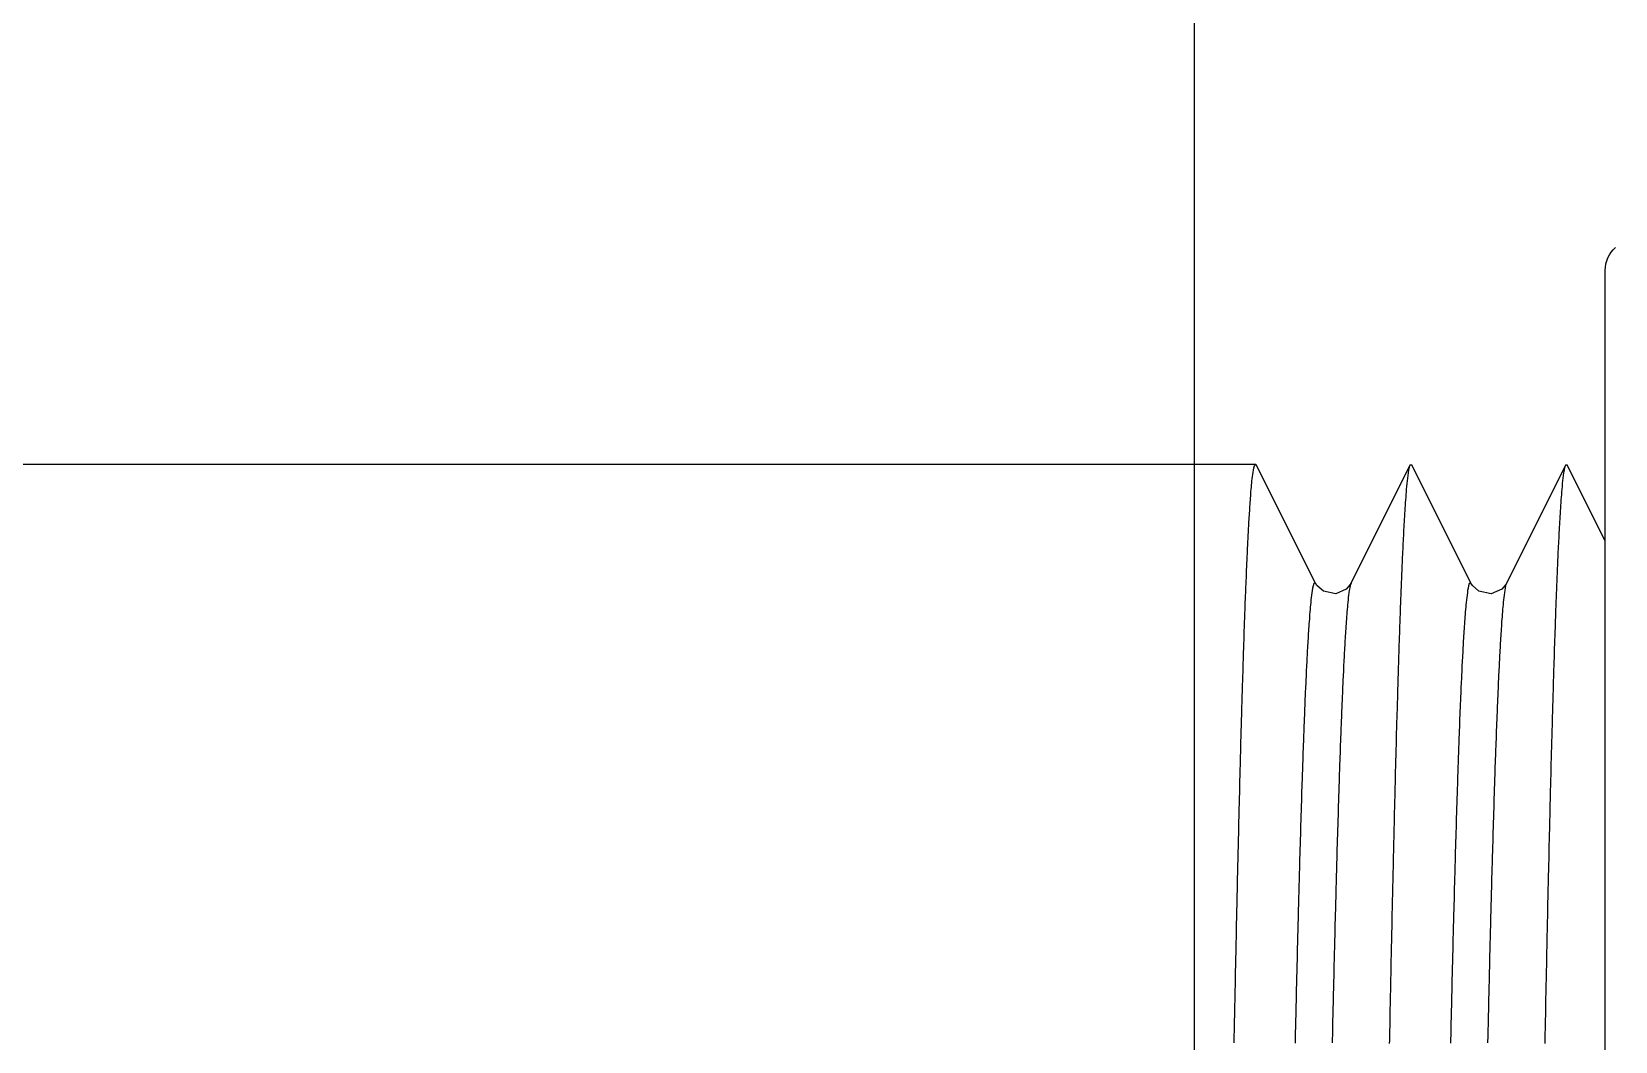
# Model space of a CAD drawing. Header units: millimetres. Extents: x 2213 to 82676, y 1050 to 28650.
# Drawn here: x 29757.07 to 29772.76, y 17303.07 to 17313.07 of the extents above; entities that cross this region are included whole.
import ezdxf

# ---------------------------------------------------------------- set-up
doc = ezdxf.new("R2010")
doc.units = ezdxf.units.MM
doc.header["$LTSCALE"] = 200
doc.linetypes.add('CEN', pattern=[62, 60, -1, 0, -1])
doc.linetypes.add('DASHED', pattern=[0.75, 0.5, -0.25])
for name, color, linetype in [('01-CEN', 1, 'CEN'), ('01HAT', 8, 'Continuous'), ('A-FIX', 5, 'Continuous')]:
    doc.layers.add(name, color=color, linetype=linetype)

# ---------------------------------------------------------------- blocks, each defined once
blk = doc.blocks.new('A$C657279D5')
at = {"linetype": 'Continuous'}
for p, q in [((-79.070842, 786.655766), (-79.070842, 823.344234)), ((-79.070842, 820.662534), (-78.693198, 821.41747)), ((-78.678575, 821.41747), (-78.693198, 821.41747)), ((-78.678575, 821.41747), (-78.091737, 820.244356)), ((-77.740213, 820.244356), (-77.153375, 821.41747)), ((-77.138752, 821.41747), (-77.153375, 821.41747)), ((-77.138752, 821.41747), (-76.551914, 820.244356)), ((-76.20039, 820.244356), (-75.613552, 821.41747)), ((-75.606261, 821.424779), (-75.613552, 821.41747)), ((-16.424779, 821.424779), (-75.609896, 821.424779))]:
    blk.add_line(p, q, dxfattribs=at)
at = {"linetype": 'DASHED'}
for points in [[(-78.474307, 815.687292), (-78.475307, 815.714292), (-78.475307, 815.741292), (-78.476307, 815.768292), (-78.476307, 815.795292), (-78.477307, 815.822292), (-78.477307, 815.849292), (-78.478307, 815.876292), (-78.479307, 815.903292), (-78.479307, 815.930292), (-78.480307, 815.957292), (-78.480307, 815.984292), (-78.481307, 816.011292), (-78.481307, 816.038292), (-78.482307, 816.065292), (-78.482307, 816.092292), (-78.483307, 816.120292), (-78.483307, 816.147292), (-78.484307, 816.174292), (-78.485307, 816.201292), (-78.485307, 816.228292), (-78.486307, 816.255292), (-78.486307, 816.282292), (-78.487307, 816.309292), (-78.487307, 816.336292), (-78.488307, 816.363292), (-78.488307, 816.390292), (-78.489307, 816.417292), (-78.490307, 816.444292), (-78.490307, 816.471292), (-78.491307, 816.498292), (-78.491307, 816.525292), (-78.492307, 816.552292), (-78.492307, 816.579292), (-78.493307, 816.607292), (-78.494307, 816.634292), (-78.494307, 816.661292), (-78.495307, 816.688292), (-78.495307, 816.715292), (-78.496307, 816.742292), (-78.496307, 816.769292), (-78.497307, 816.796292), (-78.498307, 816.823292), (-78.498307, 816.850292), (-78.499307, 816.877292), (-78.499307, 816.904292), (-78.500307, 816.931292), (-78.500307, 816.958292), (-78.501307, 816.985292), (-78.502307, 817.012292), (-78.502307, 817.039292), (-78.503307, 817.066292), (-78.503307, 817.093292), (-78.504307, 817.121292), (-78.505307, 817.148292), (-78.505307, 817.175292), (-78.506307, 817.202292), (-78.506307, 817.229292), (-78.507307, 817.256292), (-78.508307, 817.283292), (-78.508307, 817.310292), (-78.509307, 817.337292), (-78.509307, 817.364292), (-78.510307, 817.391292), (-78.511307, 817.418292), (-78.511307, 817.445292), (-78.512307, 817.472292), (-78.513307, 817.499292), (-78.513307, 817.526292), (-78.514307, 817.553292), (-78.514307, 817.580292), (-78.515307, 817.607292), (-78.516307, 817.634292), (-78.516307, 817.662292), (-78.517307, 817.689292), (-78.518307, 817.716292), (-78.518307, 817.743292), (-78.519307, 817.770292), (-78.520307, 817.797292), (-78.520307, 817.824292), (-78.521307, 817.851292), (-78.521307, 817.878292), (-78.522307, 817.905292), (-78.523307, 817.932292), (-78.523307, 817.959292), (-78.524307, 817.986292), (-78.525307, 818.013292), (-78.525307, 818.040292), (-78.526307, 818.067292), (-78.527307, 818.094292), (-78.527307, 818.121292), (-78.528307, 818.148292), (-78.529307, 818.176292), (-78.529307, 818.203292), (-78.530307, 818.230292), (-78.531307, 818.257292), (-78.531307, 818.284292), (-78.532307, 818.311292), (-78.533307, 818.338292), (-78.534307, 818.365292), (-78.534307, 818.392292), (-78.535307, 818.419292), (-78.536307, 818.446292), (-78.536307, 818.473292), (-78.537307, 818.500292), (-78.538307, 818.527292), (-78.538307, 818.554292), (-78.539307, 818.581292), (-78.540307, 818.608292), (-78.541307, 818.635292), (-78.541307, 818.662292), (-78.542307, 818.689292), (-78.543307, 818.717292), (-78.544307, 818.744292), (-78.544307, 818.771292), (-78.545307, 818.798292), (-78.546307, 818.825292), (-78.547307, 818.852292), (-78.547307, 818.879292), (-78.548307, 818.906292), (-78.549307, 818.933292), (-78.550307, 818.960292), (-78.550307, 818.987292), (-78.551307, 819.014292), (-78.552307, 819.041292), (-78.553307, 819.068292), (-78.553307, 819.095292), (-78.554307, 819.122292), (-78.555307, 819.149292), (-78.556307, 819.176292), (-78.557307, 819.203292), (-78.557307, 819.230292), (-78.558307, 819.257292), (-78.559307, 819.285292), (-78.560307, 819.312292), (-78.561307, 819.339292), (-78.562307, 819.366292), (-78.562307, 819.393292), (-78.563307, 819.420292), (-78.564307, 819.447292), (-78.565307, 819.474292), (-78.566307, 819.501292), (-78.567307, 819.528292), (-78.568307, 819.555292), (-78.568307, 819.582292), (-78.569307, 819.609292), (-78.570307, 819.636292), (-78.571307, 819.663292), (-78.572307, 819.690292), (-78.573307, 819.717292), (-78.574307, 819.744292), (-78.575307, 819.771292), (-78.576307, 819.798292), (-78.577307, 819.825292), (-78.577307, 819.852292), (-78.578307, 819.880292), (-78.579307, 819.907292), (-78.580307, 819.934292), (-78.581307, 819.961292), (-78.582307, 819.988292), (-78.583307, 820.015292), (-78.584307, 820.042292), (-78.585307, 820.069292), (-78.586307, 820.096292), (-78.587307, 820.123292), (-78.588307, 820.150292), (-78.589307, 820.177292), (-78.590307, 820.204292), (-78.592307, 820.231292), (-78.593307, 820.258292), (-78.594307, 820.285292), (-78.595307, 820.312292), (-78.596307, 820.339292), (-78.597307, 820.366292), (-78.598307, 820.393292), (-78.599307, 820.420292), (-78.601307, 820.447292), (-78.602307, 820.474292), (-78.603307, 820.501292), (-78.604307, 820.528292), (-78.605307, 820.555292), (-78.607307, 820.582292), (-78.608307, 820.610292), (-78.609307, 820.637292), (-78.611307, 820.664292), (-78.612307, 820.691292), (-78.613307, 820.718292), (-78.615307, 820.745292), (-78.616307, 820.772292), (-78.618307, 820.799292), (-78.619307, 820.826292), (-78.621307, 820.853292), (-78.622307, 820.880292), (-78.624307, 820.907292), (-78.626307, 820.934292), (-78.627307, 820.961292), (-78.629307, 820.988292), (-78.631307, 821.015292), (-78.633307, 821.042292), (-78.635307, 821.069292), (-78.636307, 821.096292), (-78.639307, 821.123292), (-78.641307, 821.150292), (-78.643307, 821.177292), (-78.645307, 821.204292), (-78.648307, 821.231292), (-78.651307, 821.258292), (-78.654307, 821.284292), (-78.657307, 821.311292), (-78.661307, 821.338292), (-78.665307, 821.365292), (-78.670307, 821.392292), (-78.678307, 821.417292)], [(-76.934307, 815.687292), (-76.935307, 815.714292), (-76.935307, 815.741292), (-76.936307, 815.768292), (-76.937307, 815.795292), (-76.937307, 815.822292), (-76.938307, 815.849292), (-76.938307, 815.876292), (-76.939307, 815.903292), (-76.939307, 815.930292), (-76.940307, 815.957292), (-76.940307, 815.984292), (-76.941307, 816.011292), (-76.941307, 816.038292), (-76.942307, 816.065292), (-76.943307, 816.092292), (-76.943307, 816.120292), (-76.944307, 816.147292), (-76.944307, 816.174292), (-76.945307, 816.201292), (-76.945307, 816.228292), (-76.946307, 816.255292), (-76.946307, 816.282292), (-76.947307, 816.309292), (-76.947307, 816.336292), (-76.948307, 816.363292), (-76.949307, 816.390292), (-76.949307, 816.417292), (-76.950307, 816.444292), (-76.950307, 816.471292), (-76.951307, 816.498292), (-76.951307, 816.525292), (-76.952307, 816.552292), (-76.953307, 816.579292), (-76.953307, 816.606292), (-76.954307, 816.634292), (-76.954307, 816.661292), (-76.955307, 816.688292), (-76.955307, 816.715292), (-76.956307, 816.742292), (-76.957307, 816.769292), (-76.957307, 816.796292), (-76.958307, 816.823292), (-76.958307, 816.850292), (-76.959307, 816.877292), (-76.959307, 816.904292), (-76.960307, 816.931292), (-76.961307, 816.958292), (-76.961307, 816.985292), (-76.962307, 817.012292), (-76.962307, 817.039292), (-76.963307, 817.066292), (-76.964307, 817.093292), (-76.964307, 817.121292), (-76.965307, 817.148292), (-76.965307, 817.175292), (-76.966307, 817.202292), (-76.967307, 817.229292), (-76.967307, 817.256292), (-76.968307, 817.283292), (-76.968307, 817.310292), (-76.969307, 817.337292), (-76.970307, 817.364292), (-76.970307, 817.391292), (-76.971307, 817.418292), (-76.972307, 817.445292), (-76.972307, 817.472292), (-76.973307, 817.499292), (-76.973307, 817.526292), (-76.974307, 817.553292), (-76.975307, 817.580292), (-76.975307, 817.607292), (-76.976307, 817.634292), (-76.977307, 817.662292), (-76.977307, 817.689292), (-76.978307, 817.716292), (-76.978307, 817.743292), (-76.979307, 817.770292), (-76.980307, 817.797292), (-76.980307, 817.824292), (-76.981307, 817.851292), (-76.982307, 817.878292), (-76.982307, 817.905292), (-76.983307, 817.932292), (-76.984307, 817.959292), (-76.984307, 817.986292), (-76.985307, 818.013292), (-76.986307, 818.040292), (-76.986307, 818.067292), (-76.987307, 818.094292), (-76.988307, 818.121292), (-76.988307, 818.148292), (-76.989307, 818.176292), (-76.990307, 818.203292), (-76.990307, 818.230292), (-76.991307, 818.257292), (-76.992307, 818.284292), (-76.992307, 818.311292), (-76.993307, 818.338292), (-76.994307, 818.365292), (-76.994307, 818.392292), (-76.995307, 818.419292), (-76.996307, 818.446292), (-76.997307, 818.473292), (-76.997307, 818.500292), (-76.998307, 818.527292), (-76.999307, 818.554292), (-76.999307, 818.581292), (-77.000307, 818.608292), (-77.001307, 818.635292), (-77.002307, 818.662292), (-77.002307, 818.689292), (-77.003307, 818.717292), (-77.004307, 818.744292), (-77.004307, 818.771292), (-77.005307, 818.798292), (-77.006307, 818.825292), (-77.007307, 818.852292), (-77.007307, 818.879292), (-77.008307, 818.906292), (-77.009307, 818.933292), (-77.010307, 818.960292), (-77.011307, 818.987292), (-77.011307, 819.014292), (-77.012307, 819.041292), (-77.013307, 819.068292), (-77.014307, 819.095292), (-77.014307, 819.122292), (-77.015307, 819.149292), (-77.016307, 819.176292), (-77.017307, 819.203292), (-77.018307, 819.230292), (-77.018307, 819.257292), (-77.019307, 819.285292), (-77.020307, 819.312292), (-77.021307, 819.339292), (-77.022307, 819.366292), (-77.023307, 819.393292), (-77.023307, 819.420292), (-77.024307, 819.447292), (-77.025307, 819.474292), (-77.026307, 819.501292), (-77.027307, 819.528292), (-77.028307, 819.555292), (-77.029307, 819.582292), (-77.029307, 819.609292), (-77.030307, 819.636292), (-77.031307, 819.663292), (-77.032307, 819.690292), (-77.033307, 819.717292), (-77.034307, 819.744292), (-77.035307, 819.771292), (-77.036307, 819.798292), (-77.037307, 819.825292), (-77.038307, 819.852292), (-77.039307, 819.880292), (-77.040307, 819.907292), (-77.041307, 819.934292), (-77.042307, 819.961292), (-77.042307, 819.988292), (-77.043307, 820.015292), (-77.044307, 820.042292), (-77.045307, 820.069292), (-77.046307, 820.096292), (-77.048307, 820.123292), (-77.049307, 820.150292), (-77.050307, 820.177292), (-77.051307, 820.204292), (-77.052307, 820.231292), (-77.053307, 820.258292), (-77.054307, 820.285292), (-77.055307, 820.312292), (-77.056307, 820.339292), (-77.057307, 820.366292), (-77.058307, 820.393292), (-77.060307, 820.420292), (-77.061307, 820.447292), (-77.062307, 820.474292), (-77.063307, 820.501292), (-77.064307, 820.528292), (-77.066307, 820.555292), (-77.067307, 820.582292), (-77.068307, 820.610292), (-77.070307, 820.637292), (-77.071307, 820.664292), (-77.072307, 820.691292), (-77.074307, 820.718292), (-77.075307, 820.745292), (-77.076307, 820.772292), (-77.078307, 820.799292), (-77.079307, 820.826292), (-77.081307, 820.853292), (-77.082307, 820.880292), (-77.084307, 820.907292), (-77.086307, 820.934292), (-77.087307, 820.961292), (-77.089307, 820.988292), (-77.091307, 821.015292), (-77.093307, 821.042292), (-77.095307, 821.069292), (-77.097307, 821.096292), (-77.099307, 821.123292), (-77.101307, 821.150292), (-77.103307, 821.177292), (-77.105307, 821.204292), (-77.108307, 821.231292), (-77.111307, 821.258292), (-77.114307, 821.284292), (-77.117307, 821.311292), (-77.121307, 821.338292), (-77.125307, 821.365292), (-77.130307, 821.392292), (-77.138307, 821.417292)], [(-78.091307, 820.244292), (-78.083307, 820.222292), (-78.079307, 820.198292), (-78.075307, 820.174292), (-78.071307, 820.151292), (-78.068307, 820.127292), (-78.065307, 820.104292), (-78.062307, 820.080292), (-78.060307, 820.056292), (-78.058307, 820.032292), (-78.055307, 820.009292), (-78.053307, 819.985292), (-78.051307, 819.961292), (-78.049307, 819.937292), (-78.048307, 819.913292), (-78.046307, 819.890292), (-78.044307, 819.866292), (-78.042307, 819.842292), (-78.041307, 819.818292), (-78.039307, 819.794292), (-78.038307, 819.771292), (-78.036307, 819.747292), (-78.035307, 819.723292), (-78.033307, 819.699292), (-78.032307, 819.675292), (-78.030307, 819.651292), (-78.029307, 819.628292), (-78.028307, 819.604292), (-78.026307, 819.580292), (-78.025307, 819.556292), (-78.024307, 819.532292), (-78.022307, 819.508292), (-78.021307, 819.485292), (-78.020307, 819.461292), (-78.019307, 819.437292), (-78.018307, 819.413292), (-78.016307, 819.389292), (-78.015307, 819.365292), (-78.014307, 819.342292), (-78.013307, 819.318292), (-78.012307, 819.294292), (-78.011307, 819.270292), (-78.010307, 819.246292), (-78.009307, 819.222292), (-78.008307, 819.199292), (-78.007307, 819.175292), (-78.006307, 819.151292), (-78.005307, 819.127292), (-78.004307, 819.103292), (-78.003307, 819.079292), (-78.002307, 819.055292), (-78.001307, 819.032292), (-78.000307, 819.008292), (-77.999307, 818.984292), (-77.998307, 818.960292), (-77.997307, 818.936292), (-77.996307, 818.912292), (-77.995307, 818.889292), (-77.994307, 818.865292), (-77.993307, 818.841292), (-77.992307, 818.817292), (-77.991307, 818.793292), (-77.990307, 818.769292), (-77.989307, 818.745292), (-77.989307, 818.722292), (-77.988307, 818.698292), (-77.987307, 818.674292), (-77.986307, 818.650292), (-77.985307, 818.626292), (-77.984307, 818.602292), (-77.983307, 818.578292), (-77.983307, 818.555292), (-77.982307, 818.531292), (-77.981307, 818.507292), (-77.980307, 818.483292), (-77.979307, 818.459292), (-77.978307, 818.435292), (-77.978307, 818.411292), (-77.977307, 818.388292), (-77.976307, 818.364292), (-77.975307, 818.340292), (-77.974307, 818.316292), (-77.974307, 818.292292), (-77.973307, 818.268292), (-77.972307, 818.244292), (-77.971307, 818.221292), (-77.971307, 818.197292), (-77.970307, 818.173292), (-77.969307, 818.149292), (-77.968307, 818.125292), (-77.968307, 818.101292), (-77.967307, 818.077292), (-77.966307, 818.054292), (-77.965307, 818.030292), (-77.965307, 818.006292), (-77.964307, 817.982292), (-77.963307, 817.958292), (-77.962307, 817.934292), (-77.962307, 817.910292), (-77.961307, 817.887292), (-77.960307, 817.863292), (-77.960307, 817.839292), (-77.959307, 817.815292), (-77.958307, 817.791292), (-77.957307, 817.767292), (-77.957307, 817.743292), (-77.956307, 817.720292), (-77.955307, 817.696292), (-77.955307, 817.672292), (-77.954307, 817.648292), (-77.953307, 817.624292), (-77.953307, 817.600292), (-77.952307, 817.576292), (-77.951307, 817.553292), (-77.951307, 817.529292), (-77.950307, 817.505292), (-77.949307, 817.481292), (-77.949307, 817.457292), (-77.948307, 817.433292), (-77.947307, 817.409292), (-77.947307, 817.386292), (-77.946307, 817.362292), (-77.945307, 817.338292), (-77.945307, 817.314292), (-77.944307, 817.290292), (-77.943307, 817.266292), (-77.943307, 817.242292), (-77.942307, 817.219292), (-77.941307, 817.195292), (-77.941307, 817.171292), (-77.940307, 817.147292), (-77.940307, 817.123292), (-77.939307, 817.099292), (-77.938307, 817.075292), (-77.938307, 817.052292), (-77.937307, 817.028292), (-77.936307, 817.004292), (-77.936307, 816.980292), (-77.935307, 816.956292), (-77.935307, 816.932292), (-77.934307, 816.908292), (-77.933307, 816.885292), (-77.933307, 816.861292), (-77.932307, 816.837292), (-77.931307, 816.813292), (-77.931307, 816.789292), (-77.930307, 816.765292), (-77.930307, 816.741292), (-77.929307, 816.718292), (-77.928307, 816.694292), (-77.928307, 816.670292), (-77.927307, 816.646292), (-77.927307, 816.622292), (-77.926307, 816.598292), (-77.925307, 816.574292), (-77.925307, 816.551292), (-77.924307, 816.527292), (-77.924307, 816.503292), (-77.923307, 816.479292), (-77.923307, 816.455292), (-77.922307, 816.431292), (-77.921307, 816.407292), (-77.921307, 816.383292), (-77.920307, 816.360292), (-77.920307, 816.336292), (-77.919307, 816.312292), (-77.919307, 816.288292), (-77.918307, 816.264292), (-77.917307, 816.240292), (-77.917307, 816.216292), (-77.916307, 816.193292), (-77.916307, 816.169292), (-77.915307, 816.145292), (-77.915307, 816.121292), (-77.914307, 816.097292), (-77.913307, 816.073292), (-77.913307, 816.049292), (-77.912307, 816.026292), (-77.912307, 816.002292), (-77.911307, 815.978292), (-77.911307, 815.954292), (-77.910307, 815.930292), (-77.910307, 815.906292), (-77.909307, 815.882292), (-77.909307, 815.859292), (-77.908307, 815.835292), (-77.907307, 815.811292), (-77.907307, 815.787292), (-77.906307, 815.763292), (-77.906307, 815.739292), (-77.905307, 815.715292), (-77.905307, 815.692292)], [(-77.740307, 820.244292), (-77.723307, 820.243292), (-77.716307, 820.220292), (-77.711307, 820.197292), (-77.707307, 820.173292), (-77.704307, 820.150292), (-77.701307, 820.126292), (-77.698307, 820.102292), (-77.695307, 820.079292), (-77.693307, 820.055292), (-77.690307, 820.031292), (-77.688307, 820.007292), (-77.686307, 819.984292), (-77.684307, 819.960292), (-77.682307, 819.936292), (-77.680307, 819.912292), (-77.678307, 819.888292), (-77.677307, 819.865292), (-77.675307, 819.841292), (-77.673307, 819.817292), (-77.672307, 819.793292), (-77.670307, 819.769292), (-77.669307, 819.746292), (-77.667307, 819.722292), (-77.666307, 819.698292), (-77.664307, 819.674292), (-77.663307, 819.650292), (-77.662307, 819.626292), (-77.660307, 819.603292), (-77.659307, 819.579292), (-77.658307, 819.555292), (-77.656307, 819.531292), (-77.655307, 819.507292), (-77.654307, 819.483292), (-77.653307, 819.460292), (-77.651307, 819.436292), (-77.650307, 819.412292), (-77.649307, 819.388292), (-77.648307, 819.364292), (-77.647307, 819.340292), (-77.646307, 819.317292), (-77.645307, 819.293292), (-77.644307, 819.269292), (-77.642307, 819.245292), (-77.641307, 819.221292), (-77.640307, 819.197292), (-77.639307, 819.173292), (-77.638307, 819.150292), (-77.637307, 819.126292), (-77.636307, 819.102292), (-77.635307, 819.078292), (-77.634307, 819.054292), (-77.633307, 819.030292), (-77.632307, 819.007292), (-77.631307, 818.983292), (-77.630307, 818.959292), (-77.629307, 818.935292), (-77.628307, 818.911292), (-77.628307, 818.887292), (-77.627307, 818.863292), (-77.626307, 818.840292), (-77.625307, 818.816292), (-77.624307, 818.792292), (-77.623307, 818.768292), (-77.622307, 818.744292), (-77.621307, 818.720292), (-77.620307, 818.697292), (-77.620307, 818.673292), (-77.619307, 818.649292), (-77.618307, 818.625292), (-77.617307, 818.601292), (-77.616307, 818.577292), (-77.615307, 818.553292), (-77.614307, 818.530292), (-77.614307, 818.506292), (-77.613307, 818.482292), (-77.612307, 818.458292), (-77.611307, 818.434292), (-77.610307, 818.410292), (-77.610307, 818.386292), (-77.609307, 818.363292), (-77.608307, 818.339292), (-77.607307, 818.315292), (-77.606307, 818.291292), (-77.606307, 818.267292), (-77.605307, 818.243292), (-77.604307, 818.219292), (-77.603307, 818.196292), (-77.603307, 818.172292), (-77.602307, 818.148292), (-77.601307, 818.124292), (-77.600307, 818.100292), (-77.600307, 818.076292), (-77.599307, 818.052292), (-77.598307, 818.029292), (-77.597307, 818.005292), (-77.597307, 817.981292), (-77.596307, 817.957292), (-77.595307, 817.933292), (-77.594307, 817.909292), (-77.594307, 817.885292), (-77.593307, 817.862292), (-77.592307, 817.838292), (-77.592307, 817.814292), (-77.591307, 817.790292), (-77.590307, 817.766292), (-77.589307, 817.742292), (-77.589307, 817.718292), (-77.588307, 817.695292), (-77.587307, 817.671292), (-77.587307, 817.647292), (-77.586307, 817.623292), (-77.585307, 817.599292), (-77.585307, 817.575292), (-77.584307, 817.551292), (-77.583307, 817.528292), (-77.583307, 817.504292), (-77.582307, 817.480292), (-77.581307, 817.456292), (-77.581307, 817.432292), (-77.580307, 817.408292), (-77.579307, 817.384292), (-77.579307, 817.361292), (-77.578307, 817.337292), (-77.577307, 817.313292), (-77.577307, 817.289292), (-77.576307, 817.265292), (-77.575307, 817.241292), (-77.575307, 817.217292), (-77.574307, 817.194292), (-77.573307, 817.170292), (-77.573307, 817.146292), (-77.572307, 817.122292), (-77.572307, 817.098292), (-77.571307, 817.074292), (-77.570307, 817.050292), (-77.570307, 817.027292), (-77.569307, 817.003292), (-77.568307, 816.979292), (-77.568307, 816.955292), (-77.567307, 816.931292), (-77.567307, 816.907292), (-77.566307, 816.883292), (-77.565307, 816.860292), (-77.565307, 816.836292), (-77.564307, 816.812292), (-77.564307, 816.788292), (-77.563307, 816.764292), (-77.562307, 816.740292), (-77.562307, 816.716292), (-77.561307, 816.692292), (-77.561307, 816.669292), (-77.560307, 816.645292), (-77.559307, 816.621292), (-77.559307, 816.597292), (-77.558307, 816.573292), (-77.558307, 816.549292), (-77.557307, 816.525292), (-77.556307, 816.502292), (-77.556307, 816.478292), (-77.555307, 816.454292), (-77.555307, 816.430292), (-77.554307, 816.406292), (-77.554307, 816.382292), (-77.553307, 816.358292), (-77.552307, 816.335292), (-77.552307, 816.311292), (-77.551307, 816.287292), (-77.551307, 816.263292), (-77.550307, 816.239292), (-77.550307, 816.215292), (-77.549307, 816.191292), (-77.548307, 816.168292), (-77.548307, 816.144292), (-77.547307, 816.120292), (-77.547307, 816.096292), (-77.546307, 816.072292), (-77.546307, 816.048292), (-77.545307, 816.024292), (-77.545307, 816.001292), (-77.544307, 815.977292), (-77.543307, 815.953292), (-77.543307, 815.929292), (-77.542307, 815.905292), (-77.542307, 815.881292), (-77.541307, 815.857292), (-77.541307, 815.833292), (-77.540307, 815.810292), (-77.540307, 815.786292), (-77.539307, 815.762292), (-77.538307, 815.738292), (-77.538307, 815.714292), (-77.537307, 815.690292)], [(-76.552307, 820.244292), (-76.544307, 820.222292), (-76.539307, 820.198292), (-76.535307, 820.174292), (-76.531307, 820.151292), (-76.528307, 820.127292), (-76.525307, 820.104292), (-76.523307, 820.080292), (-76.520307, 820.056292), (-76.518307, 820.032292), (-76.516307, 820.009292), (-76.514307, 819.985292), (-76.512307, 819.961292), (-76.510307, 819.937292), (-76.508307, 819.913292), (-76.506307, 819.890292), (-76.504307, 819.866292), (-76.503307, 819.842292), (-76.501307, 819.818292), (-76.499307, 819.794292), (-76.498307, 819.771292), (-76.496307, 819.747292), (-76.495307, 819.723292), (-76.493307, 819.699292), (-76.492307, 819.675292), (-76.490307, 819.651292), (-76.489307, 819.628292), (-76.488307, 819.604292), (-76.486307, 819.580292), (-76.485307, 819.556292), (-76.484307, 819.532292), (-76.483307, 819.508292), (-76.481307, 819.485292), (-76.480307, 819.461292), (-76.479307, 819.437292), (-76.478307, 819.413292), (-76.477307, 819.389292), (-76.476307, 819.365292), (-76.474307, 819.342292), (-76.473307, 819.318292), (-76.472307, 819.294292), (-76.471307, 819.270292), (-76.470307, 819.246292), (-76.469307, 819.222292), (-76.468307, 819.199292), (-76.467307, 819.175292), (-76.466307, 819.151292), (-76.465307, 819.127292), (-76.464307, 819.103292), (-76.463307, 819.079292), (-76.462307, 819.055292), (-76.461307, 819.032292), (-76.460307, 819.008292), (-76.459307, 818.984292), (-76.458307, 818.960292), (-76.457307, 818.936292), (-76.456307, 818.912292), (-76.455307, 818.888292), (-76.454307, 818.865292), (-76.453307, 818.841292), (-76.452307, 818.817292), (-76.451307, 818.793292), (-76.451307, 818.769292), (-76.450307, 818.745292), (-76.449307, 818.722292), (-76.448307, 818.698292), (-76.447307, 818.674292), (-76.446307, 818.650292), (-76.445307, 818.626292), (-76.444307, 818.602292), (-76.444307, 818.578292), (-76.443307, 818.555292), (-76.442307, 818.531292), (-76.441307, 818.507292), (-76.440307, 818.483292), (-76.439307, 818.459292), (-76.439307, 818.435292), (-76.438307, 818.411292), (-76.437307, 818.388292), (-76.436307, 818.364292), (-76.435307, 818.340292), (-76.435307, 818.316292), (-76.434307, 818.292292), (-76.433307, 818.268292), (-76.432307, 818.244292), (-76.432307, 818.221292), (-76.431307, 818.197292), (-76.430307, 818.173292), (-76.429307, 818.149292), (-76.429307, 818.125292), (-76.428307, 818.101292), (-76.427307, 818.077292), (-76.426307, 818.054292), (-76.426307, 818.030292), (-76.425307, 818.006292), (-76.424307, 817.982292), (-76.423307, 817.958292), (-76.423307, 817.934292), (-76.422307, 817.910292), (-76.421307, 817.887292), (-76.420307, 817.863292), (-76.420307, 817.839292), (-76.419307, 817.815292), (-76.418307, 817.791292), (-76.418307, 817.767292), (-76.417307, 817.743292), (-76.416307, 817.720292), (-76.416307, 817.696292), (-76.415307, 817.672292), (-76.414307, 817.648292), (-76.413307, 817.624292), (-76.413307, 817.600292), (-76.412307, 817.576292), (-76.411307, 817.553292), (-76.411307, 817.529292), (-76.410307, 817.505292), (-76.409307, 817.481292), (-76.409307, 817.457292), (-76.408307, 817.433292), (-76.407307, 817.409292), (-76.407307, 817.386292), (-76.406307, 817.362292), (-76.405307, 817.338292), (-76.405307, 817.314292), (-76.404307, 817.290292), (-76.404307, 817.266292), (-76.403307, 817.242292), (-76.402307, 817.219292), (-76.402307, 817.195292), (-76.401307, 817.171292), (-76.400307, 817.147292), (-76.400307, 817.123292), (-76.399307, 817.099292), (-76.398307, 817.075292), (-76.398307, 817.052292), (-76.397307, 817.028292), (-76.397307, 817.004292), (-76.396307, 816.980292), (-76.395307, 816.956292), (-76.395307, 816.932292), (-76.394307, 816.908292), (-76.393307, 816.885292), (-76.393307, 816.861292), (-76.392307, 816.837292), (-76.392307, 816.813292), (-76.391307, 816.789292), (-76.390307, 816.765292), (-76.390307, 816.741292), (-76.389307, 816.718292), (-76.389307, 816.694292), (-76.388307, 816.670292), (-76.387307, 816.646292), (-76.387307, 816.622292), (-76.386307, 816.598292), (-76.386307, 816.574292), (-76.385307, 816.551292), (-76.385307, 816.527292), (-76.384307, 816.503292), (-76.383307, 816.479292), (-76.383307, 816.455292), (-76.382307, 816.431292), (-76.382307, 816.407292), (-76.381307, 816.383292), (-76.380307, 816.360292), (-76.380307, 816.336292), (-76.379307, 816.312292), (-76.379307, 816.288292), (-76.378307, 816.264292), (-76.378307, 816.240292), (-76.377307, 816.216292), (-76.376307, 816.193292), (-76.376307, 816.169292), (-76.375307, 816.145292), (-76.375307, 816.121292), (-76.374307, 816.097292), (-76.374307, 816.073292), (-76.373307, 816.049292), (-76.373307, 816.026292), (-76.372307, 816.002292), (-76.371307, 815.978292), (-76.371307, 815.954292), (-76.370307, 815.930292), (-76.370307, 815.906292), (-76.369307, 815.882292), (-76.369307, 815.859292), (-76.368307, 815.835292), (-76.368307, 815.811292), (-76.367307, 815.787292), (-76.367307, 815.763292), (-76.366307, 815.739292), (-76.365307, 815.715292), (-76.365307, 815.691292)], [(-76.200307, 820.244292), (-76.183307, 820.243292), (-76.176307, 820.220292), (-76.171307, 820.197292), (-76.167307, 820.173292), (-76.164307, 820.150292), (-76.161307, 820.126292), (-76.158307, 820.102292), (-76.155307, 820.079292), (-76.153307, 820.055292), (-76.150307, 820.031292), (-76.148307, 820.007292), (-76.146307, 819.984292), (-76.144307, 819.960292), (-76.142307, 819.936292), (-76.140307, 819.912292), (-76.139307, 819.888292), (-76.137307, 819.865292), (-76.135307, 819.841292), (-76.134307, 819.817292), (-76.132307, 819.793292), (-76.130307, 819.769292), (-76.129307, 819.746292), (-76.127307, 819.722292), (-76.126307, 819.698292), (-76.125307, 819.674292), (-76.123307, 819.650292), (-76.122307, 819.626292), (-76.120307, 819.603292), (-76.119307, 819.579292), (-76.118307, 819.555292), (-76.117307, 819.531292), (-76.115307, 819.507292), (-76.114307, 819.483292), (-76.113307, 819.460292), (-76.112307, 819.436292), (-76.110307, 819.412292), (-76.109307, 819.388292), (-76.108307, 819.364292), (-76.107307, 819.340292), (-76.106307, 819.317292), (-76.105307, 819.293292), (-76.104307, 819.269292), (-76.103307, 819.245292), (-76.102307, 819.221292), (-76.101307, 819.197292), (-76.099307, 819.173292), (-76.098307, 819.150292), (-76.097307, 819.126292), (-76.096307, 819.102292), (-76.095307, 819.078292), (-76.094307, 819.054292), (-76.093307, 819.030292), (-76.092307, 819.007292), (-76.092307, 818.983292), (-76.091307, 818.959292), (-76.090307, 818.935292), (-76.089307, 818.911292), (-76.088307, 818.887292), (-76.087307, 818.863292), (-76.086307, 818.840292), (-76.085307, 818.816292), (-76.084307, 818.792292), (-76.083307, 818.768292), (-76.082307, 818.744292), (-76.081307, 818.720292), (-76.081307, 818.696292), (-76.080307, 818.673292), (-76.079307, 818.649292), (-76.078307, 818.625292), (-76.077307, 818.601292), (-76.076307, 818.577292), (-76.075307, 818.553292), (-76.075307, 818.530292), (-76.074307, 818.506292), (-76.073307, 818.482292), (-76.072307, 818.458292), (-76.071307, 818.434292), (-76.071307, 818.410292), (-76.070307, 818.386292), (-76.069307, 818.363292), (-76.068307, 818.339292), (-76.067307, 818.315292), (-76.067307, 818.291292), (-76.066307, 818.267292), (-76.065307, 818.243292), (-76.064307, 818.219292), (-76.063307, 818.196292), (-76.063307, 818.172292), (-76.062307, 818.148292), (-76.061307, 818.124292), (-76.060307, 818.100292), (-76.060307, 818.076292), (-76.059307, 818.052292), (-76.058307, 818.029292), (-76.057307, 818.005292), (-76.057307, 817.981292), (-76.056307, 817.957292), (-76.055307, 817.933292), (-76.055307, 817.909292), (-76.054307, 817.885292), (-76.053307, 817.862292), (-76.052307, 817.838292), (-76.052307, 817.814292), (-76.051307, 817.790292), (-76.050307, 817.766292), (-76.050307, 817.742292), (-76.049307, 817.718292), (-76.048307, 817.695292), (-76.048307, 817.671292), (-76.047307, 817.647292), (-76.046307, 817.623292), (-76.045307, 817.599292), (-76.045307, 817.575292), (-76.044307, 817.551292), (-76.043307, 817.528292), (-76.043307, 817.504292), (-76.042307, 817.480292), (-76.041307, 817.456292), (-76.041307, 817.432292), (-76.040307, 817.408292), (-76.039307, 817.384292), (-76.039307, 817.361292), (-76.038307, 817.337292), (-76.038307, 817.313292), (-76.037307, 817.289292), (-76.036307, 817.265292), (-76.036307, 817.241292), (-76.035307, 817.217292), (-76.034307, 817.194292), (-76.034307, 817.170292), (-76.033307, 817.146292), (-76.032307, 817.122292), (-76.032307, 817.098292), (-76.031307, 817.074292), (-76.031307, 817.050292), (-76.030307, 817.026292), (-76.029307, 817.003292), (-76.029307, 816.979292), (-76.028307, 816.955292), (-76.027307, 816.931292), (-76.027307, 816.907292), (-76.026307, 816.883292), (-76.026307, 816.859292), (-76.025307, 816.836292), (-76.024307, 816.812292), (-76.024307, 816.788292), (-76.023307, 816.764292), (-76.023307, 816.740292), (-76.022307, 816.716292), (-76.021307, 816.692292), (-76.021307, 816.669292), (-76.020307, 816.645292), (-76.020307, 816.621292), (-76.019307, 816.597292), (-76.018307, 816.573292), (-76.018307, 816.549292), (-76.017307, 816.525292), (-76.017307, 816.502292), (-76.016307, 816.478292), (-76.015307, 816.454292), (-76.015307, 816.430292), (-76.014307, 816.406292), (-76.014307, 816.382292), (-76.013307, 816.358292), (-76.013307, 816.335292), (-76.012307, 816.311292), (-76.011307, 816.287292), (-76.011307, 816.263292), (-76.010307, 816.239292), (-76.010307, 816.215292), (-76.009307, 816.191292), (-76.009307, 816.168292), (-76.008307, 816.144292), (-76.007307, 816.120292), (-76.007307, 816.096292), (-76.006307, 816.072292), (-76.006307, 816.048292), (-76.005307, 816.024292), (-76.005307, 816.000292), (-76.004307, 815.977292), (-76.004307, 815.953292), (-76.003307, 815.929292), (-76.002307, 815.905292), (-76.002307, 815.881292), (-76.001307, 815.857292), (-76.001307, 815.833292), (-76.000307, 815.810292), (-76.000307, 815.786292), (-75.999307, 815.762292), (-75.999307, 815.738292), (-75.998307, 815.714292), (-75.998307, 815.690292)]]:
    blk.add_lwpolyline(points, dxfattribs=at)
at = {"linetype": 'Continuous'}
for points in [[(-75.395307, 815.691292), (-75.395307, 815.712292), (-75.396307, 815.734292), (-75.396307, 815.755292), (-75.396307, 815.777292), (-75.397307, 815.798292), (-75.397307, 815.820292), (-75.398307, 815.841292), (-75.398307, 815.862292), (-75.398307, 815.884292), (-75.399307, 815.905292), (-75.399307, 815.927292), (-75.400307, 815.948292), (-75.400307, 815.970292), (-75.401307, 815.991292), (-75.401307, 816.012292), (-75.402307, 816.034292), (-75.402307, 816.055292), (-75.402307, 816.077292), (-75.403307, 816.098292), (-75.403307, 816.119292), (-75.404307, 816.141292), (-75.404307, 816.162292), (-75.405307, 816.184292), (-75.405307, 816.205292), (-75.405307, 816.227292), (-75.406307, 816.248292), (-75.406307, 816.269292), (-75.407307, 816.291292), (-75.407307, 816.312292), (-75.408307, 816.334292), (-75.408307, 816.355292), (-75.409307, 816.377292), (-75.409307, 816.398292), (-75.409307, 816.419292), (-75.410307, 816.441292), (-75.410307, 816.462292), (-75.411307, 816.484292), (-75.411307, 816.505292), (-75.412307, 816.527292), (-75.412307, 816.548292), (-75.413307, 816.569292), (-75.413307, 816.591292), (-75.413307, 816.612292), (-75.414307, 816.634292), (-75.414307, 816.655292), (-75.415307, 816.677292), (-75.415307, 816.698292), (-75.416307, 816.719292), (-75.416307, 816.741292), (-75.417307, 816.762292), (-75.417307, 816.784292), (-75.418307, 816.805292), (-75.418307, 816.826292), (-75.418307, 816.848292), (-75.419307, 816.869292), (-75.419307, 816.891292), (-75.420307, 816.912292), (-75.420307, 816.934292), (-75.421307, 816.955292), (-75.421307, 816.976292), (-75.422307, 816.998292), (-75.422307, 817.019292), (-75.423307, 817.041292), (-75.423307, 817.062292), (-75.424307, 817.084292), (-75.424307, 817.105292), (-75.425307, 817.126292), (-75.425307, 817.148292), (-75.425307, 817.169292), (-75.426307, 817.191292), (-75.426307, 817.212292), (-75.427307, 817.234292), (-75.427307, 817.255292), (-75.428307, 817.276292), (-75.428307, 817.298292), (-75.429307, 817.319292), (-75.429307, 817.341292), (-75.430307, 817.362292), (-75.430307, 817.383292), (-75.431307, 817.405292), (-75.431307, 817.426292), (-75.432307, 817.448292), (-75.432307, 817.469292), (-75.433307, 817.491292), (-75.433307, 817.512292), (-75.434307, 817.533292), (-75.434307, 817.555292), (-75.435307, 817.576292), (-75.435307, 817.598292), (-75.436307, 817.619292), (-75.436307, 817.641292), (-75.437307, 817.662292), (-75.437307, 817.683292), (-75.438307, 817.705292), (-75.438307, 817.726292), (-75.439307, 817.748292), (-75.439307, 817.769292), (-75.440307, 817.790292), (-75.440307, 817.812292), (-75.441307, 817.833292), (-75.441307, 817.855292), (-75.442307, 817.876292), (-75.442307, 817.898292), (-75.443307, 817.919292), (-75.443307, 817.940292), (-75.444307, 817.962292), (-75.444307, 817.983292), (-75.445307, 818.005292), (-75.445307, 818.026292), (-75.446307, 818.048292), (-75.446307, 818.069292), (-75.447307, 818.090292), (-75.448307, 818.112292), (-75.448307, 818.133292), (-75.449307, 818.155292), (-75.449307, 818.176292), (-75.450307, 818.198292), (-75.450307, 818.219292), (-75.451307, 818.240292), (-75.451307, 818.262292), (-75.452307, 818.283292), (-75.452307, 818.305292), (-75.453307, 818.326292), (-75.453307, 818.347292), (-75.454307, 818.369292), (-75.455307, 818.390292), (-75.455307, 818.412292), (-75.456307, 818.433292), (-75.456307, 818.455292), (-75.457307, 818.476292), (-75.457307, 818.497292), (-75.458307, 818.519292), (-75.458307, 818.540292), (-75.459307, 818.562292), (-75.460307, 818.583292), (-75.460307, 818.605292), (-75.461307, 818.626292), (-75.461307, 818.647292), (-75.462307, 818.669292), (-75.462307, 818.690292), (-75.463307, 818.712292), (-75.464307, 818.733292), (-75.464307, 818.754292), (-75.465307, 818.776292), (-75.465307, 818.797292), (-75.466307, 818.819292), (-75.467307, 818.840292), (-75.467307, 818.862292), (-75.468307, 818.883292), (-75.468307, 818.904292), (-75.469307, 818.926292), (-75.470307, 818.947292), (-75.470307, 818.969292), (-75.471307, 818.990292), (-75.471307, 819.012292), (-75.472307, 819.033292), (-75.473307, 819.054292), (-75.473307, 819.076292), (-75.474307, 819.097292), (-75.474307, 819.119292), (-75.475307, 819.140292), (-75.476307, 819.161292), (-75.476307, 819.183292), (-75.477307, 819.204292), (-75.478307, 819.226292), (-75.478307, 819.247292), (-75.479307, 819.269292), (-75.480307, 819.290292), (-75.480307, 819.311292), (-75.481307, 819.333292), (-75.482307, 819.354292), (-75.482307, 819.376292), (-75.483307, 819.397292), (-75.484307, 819.418292), (-75.484307, 819.440292), (-75.485307, 819.461292), (-75.486307, 819.483292), (-75.486307, 819.504292), (-75.487307, 819.526292), (-75.488307, 819.547292), (-75.488307, 819.568292), (-75.489307, 819.590292), (-75.490307, 819.611292), (-75.490307, 819.633292), (-75.491307, 819.654292), (-75.492307, 819.675292), (-75.493307, 819.697292), (-75.493307, 819.718292), (-75.494307, 819.740292), (-75.495307, 819.761292), (-75.495307, 819.783292), (-75.496307, 819.804292), (-75.497307, 819.825292), (-75.498307, 819.847292), (-75.498307, 819.868292), (-75.499307, 819.890292), (-75.500307, 819.911292), (-75.501307, 819.932292), (-75.501307, 819.954292), (-75.502307, 819.975292), (-75.503307, 819.997292), (-75.504307, 820.018292), (-75.505307, 820.040292), (-75.505307, 820.061292), (-75.506307, 820.082292), (-75.507307, 820.104292), (-75.508307, 820.125292), (-75.509307, 820.147292), (-75.509307, 820.168292), (-75.510307, 820.189292), (-75.511307, 820.211292), (-75.512307, 820.232292), (-75.513307, 820.254292), (-75.514307, 820.275292), (-75.515307, 820.296292), (-75.515307, 820.318292), (-75.516307, 820.339292), (-75.517307, 820.361292), (-75.518307, 820.382292), (-75.519307, 820.404292), (-75.520307, 820.425292), (-75.521307, 820.446292), (-75.522307, 820.468292), (-75.523307, 820.489292), (-75.524307, 820.511292), (-75.525307, 820.532292), (-75.526307, 820.553292), (-75.527307, 820.575292), (-75.528307, 820.596292), (-75.529307, 820.618292), (-75.530307, 820.639292), (-75.531307, 820.660292), (-75.532307, 820.682292), (-75.533307, 820.703292), (-75.534307, 820.725292), (-75.535307, 820.746292), (-75.536307, 820.767292), (-75.538307, 820.789292), (-75.539307, 820.810292), (-75.540307, 820.832292), (-75.541307, 820.853292), (-75.542307, 820.874292), (-75.544307, 820.896292), (-75.545307, 820.917292), (-75.546307, 820.939292), (-75.548307, 820.960292), (-75.549307, 820.981292), (-75.550307, 821.003292), (-75.552307, 821.024292), (-75.553307, 821.045292), (-75.555307, 821.067292), (-75.556307, 821.088292), (-75.558307, 821.110292), (-75.560307, 821.131292), (-75.561307, 821.152292), (-75.563307, 821.174292), (-75.565307, 821.195292), (-75.567307, 821.216292), (-75.569307, 821.238292), (-75.571307, 821.259292), (-75.573307, 821.280292), (-75.576307, 821.302292), (-75.579307, 821.323292), (-75.582307, 821.344292), (-75.585307, 821.365292), (-75.589307, 821.386292), (-75.595307, 821.407292), (-75.606307, 821.424292)], [(-78.091797, 820.244475), (-78.084978, 820.232271), (-78.044546, 820.186379), (-77.940292, 820.140351), (-77.817858, 820.165394), (-77.754722, 820.220809), (-77.740224, 820.244333)], [(-76.551974, 820.244475), (-76.545155, 820.232271), (-76.504723, 820.186379), (-76.400469, 820.140351), (-76.278035, 820.165394), (-76.214899, 820.220809), (-76.200401, 820.244333)]]:
    blk.add_lwpolyline(points, dxfattribs=at)
blk.add_arc((-79.378807, 823.344234), 0.307965, 0, 47.448005, dxfattribs=at)

msp = doc.modelspace()

# ---------------------------------------------------------------- linework, layer by layer
at = {"layer": '01-CEN'}
msp.add_line((29768.587, 19394.968), (29768.587, 16907.363), dxfattribs=at)
at = {"layer": '01HAT'}
msp.add_line((29768.587, 18887.363), (29768.587, 16907.363), dxfattribs=at)

# ---------------------------------------------------------------- block references
at = {"layer": 'A-FIX', "xscale": -1}
msp.add_blockref('A$C657279D5', (29693.587, 16487.363), dxfattribs=at)

doc.saveas('drawing.dxf')
